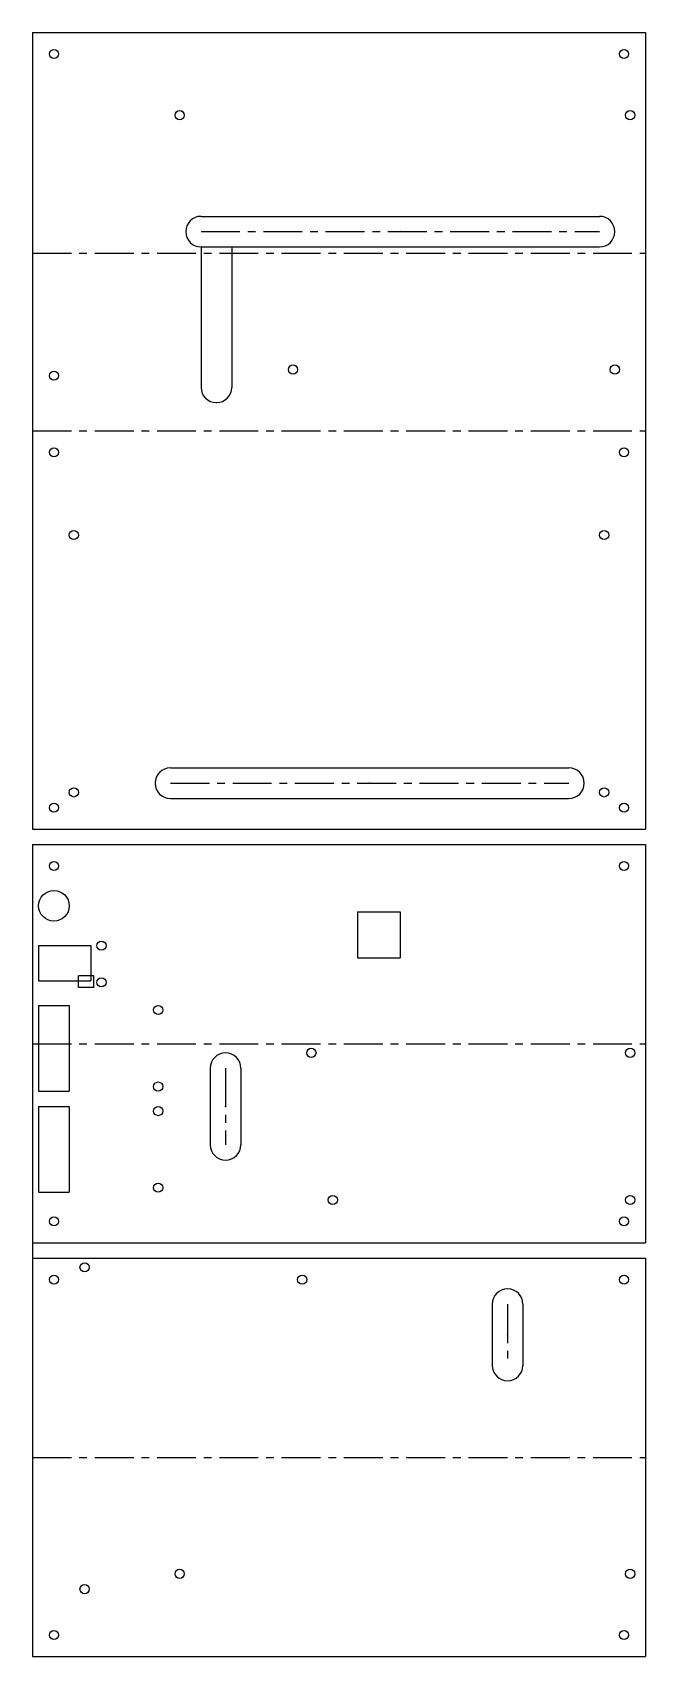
# Model space of a CAD drawing. Header units: millimetres. Extents: x 0 to 200, y -530 to 0.
import ezdxf

# ---------------------------------------------------------------- set-up
doc = ezdxf.new("R2010")
doc.units = ezdxf.units.MM
doc.header["$PDSIZE"] = -1
doc.linetypes.add('CENTERX2', pattern=[20.32, 12.7, -2.54, 2.54, -2.54])

msp = doc.modelspace()

# ---------------------------------------------------------------- linework, layer by layer
at = {"color": 7, "linetype": 'Continuous'}
for p, q in [((0, 0), (200, 0)), ((0, 0), (0, -260)), ((200, 0), (200, -260)), ((55, -60), (185, -60)), ((55, -70), (185, -70)), ((55, -70), (65, -70)), ((55, -70), (55, -115.87)), ((65, -70), (65, -115.87)), ((109.8, -72), (110, -72)), ((59.9, -120.77), (60.1, -120.77)), ((45, -240), (175, -240)), ((45, -250), (175, -250)), ((0, -260), (200, -260)), ((0, -265), (200, -265)), ((0, -265), (0, -395)), ((200, -265), (200, -395)), ((106, -287), (120, -287)), ((106, -287), (106, -302)), ((120, -287), (120, -302)), ((2, -298), (19, -298)), ((2, -298), (2, -309.5)), ((19, -298), (19, -309.5)), ((106, -302), (120, -302)), ((2, -309.5), (19, -309.5)), ((20, -307.87), (15, -307.87)), ((15, -311.65), (15, -307.87)), ((20, -311.65), (15, -311.65)), ((20, -311.65), (20, -307.87)), ((2, -317.5), (12, -317.5)), ((2, -317.5), (2, -345.5)), ((12, -317.5), (12, -345.5)), ((57.99, -338), (57.99, -363)), ((67.99, -338), (67.99, -363)), ((2, -345.5), (12, -345.5)), ((2, -350.5), (12, -350.5)), ((2, -350.5), (2, -378.5)), ((12, -350.5), (12, -378.5)), ((2, -378.5), (12, -378.5)), ((0, -395), (200, -395)), ((0, -400), (200, -400)), ((0, -400), (0, -530)), ((200, -400), (200, -530)), ((150, -415), (150, -435)), ((160, -415), (160, -435)), ((0, -530), (200, -530))]:
    msp.add_line(p, q, dxfattribs=at)
at = {"color": 7, "linetype": 'CENTERX2'}
for p, q in [((55, -65), (185, -65)), ((0, -72), (200, -72)), ((0, -130), (200, -130)), ((45, -245), (175, -245)), ((0, -330), (200, -330)), ((62.99, -338), (62.99, -363)), ((0, -395), (0, -400)), ((155, -415), (155, -435)), ((0, -465), (200, -465))]:
    msp.add_line(p, q, dxfattribs=at)
at = {"color": 7, "linetype": 'Continuous'}
for centre, radius in [((7, -7), 1.5), ((193, -7), 1.5), ((48, -27), 1.5), ((195, -27), 1.5), ((7, -112), 1.5), ((85, -110), 1.5), ((190, -110), 1.5), ((7, -137), 1.5), ((193, -137), 1.5), ((13.5, -164), 1.5), ((186.5, -164), 1.5), ((13.5, -248), 1.5), ((186.5, -248), 1.5), ((7, -253), 1.5), ((193, -253), 1.5), ((7, -272), 1.5), ((193, -272), 1.5), ((7, -285), 5), ((22.5, -298), 1.5), ((22.5, -310), 1.5), ((41, -319), 1.5), ((91, -333), 1.5), ((195, -333), 1.5), ((41, -344), 1.5), ((41, -352), 1.5), ((41, -377), 1.5), ((98, -381), 1.5), ((195, -381), 1.5), ((7, -388), 1.5), ((193, -388), 1.5), ((17, -403), 1.5), ((7, -407), 1.5), ((88, -407), 1.5), ((193, -407), 1.5), ((48, -503), 1.5), ((195, -503), 1.5), ((17, -508), 1.5), ((7, -523), 1.5), ((193, -523), 1.5)]:
    msp.add_circle(centre, radius, dxfattribs=at)
for centre, radius, start, end in [((55, -65), 5, 90, 270), ((185, -65), 5, 270, 90), ((59.9, -115.87), 4.9, 180, 270), ((60.1, -115.87), 4.9, 270, 0), ((45, -245), 5, 90, 270), ((175, -245), 5, 270, 90), ((62.99, -338), 5, 0, 180), ((62.99, -363), 5, 180, 0), ((155, -415), 5, 0, 180), ((155, -435), 5, 180, 0)]:
    msp.add_arc(centre, radius, start, end, dxfattribs=at)
for p in [(120, -65), (110, -245), (62.99, -350.5), (155, -425)]:
    msp.add_point(p, dxfattribs=at)

doc.saveas('drawing.dxf')
